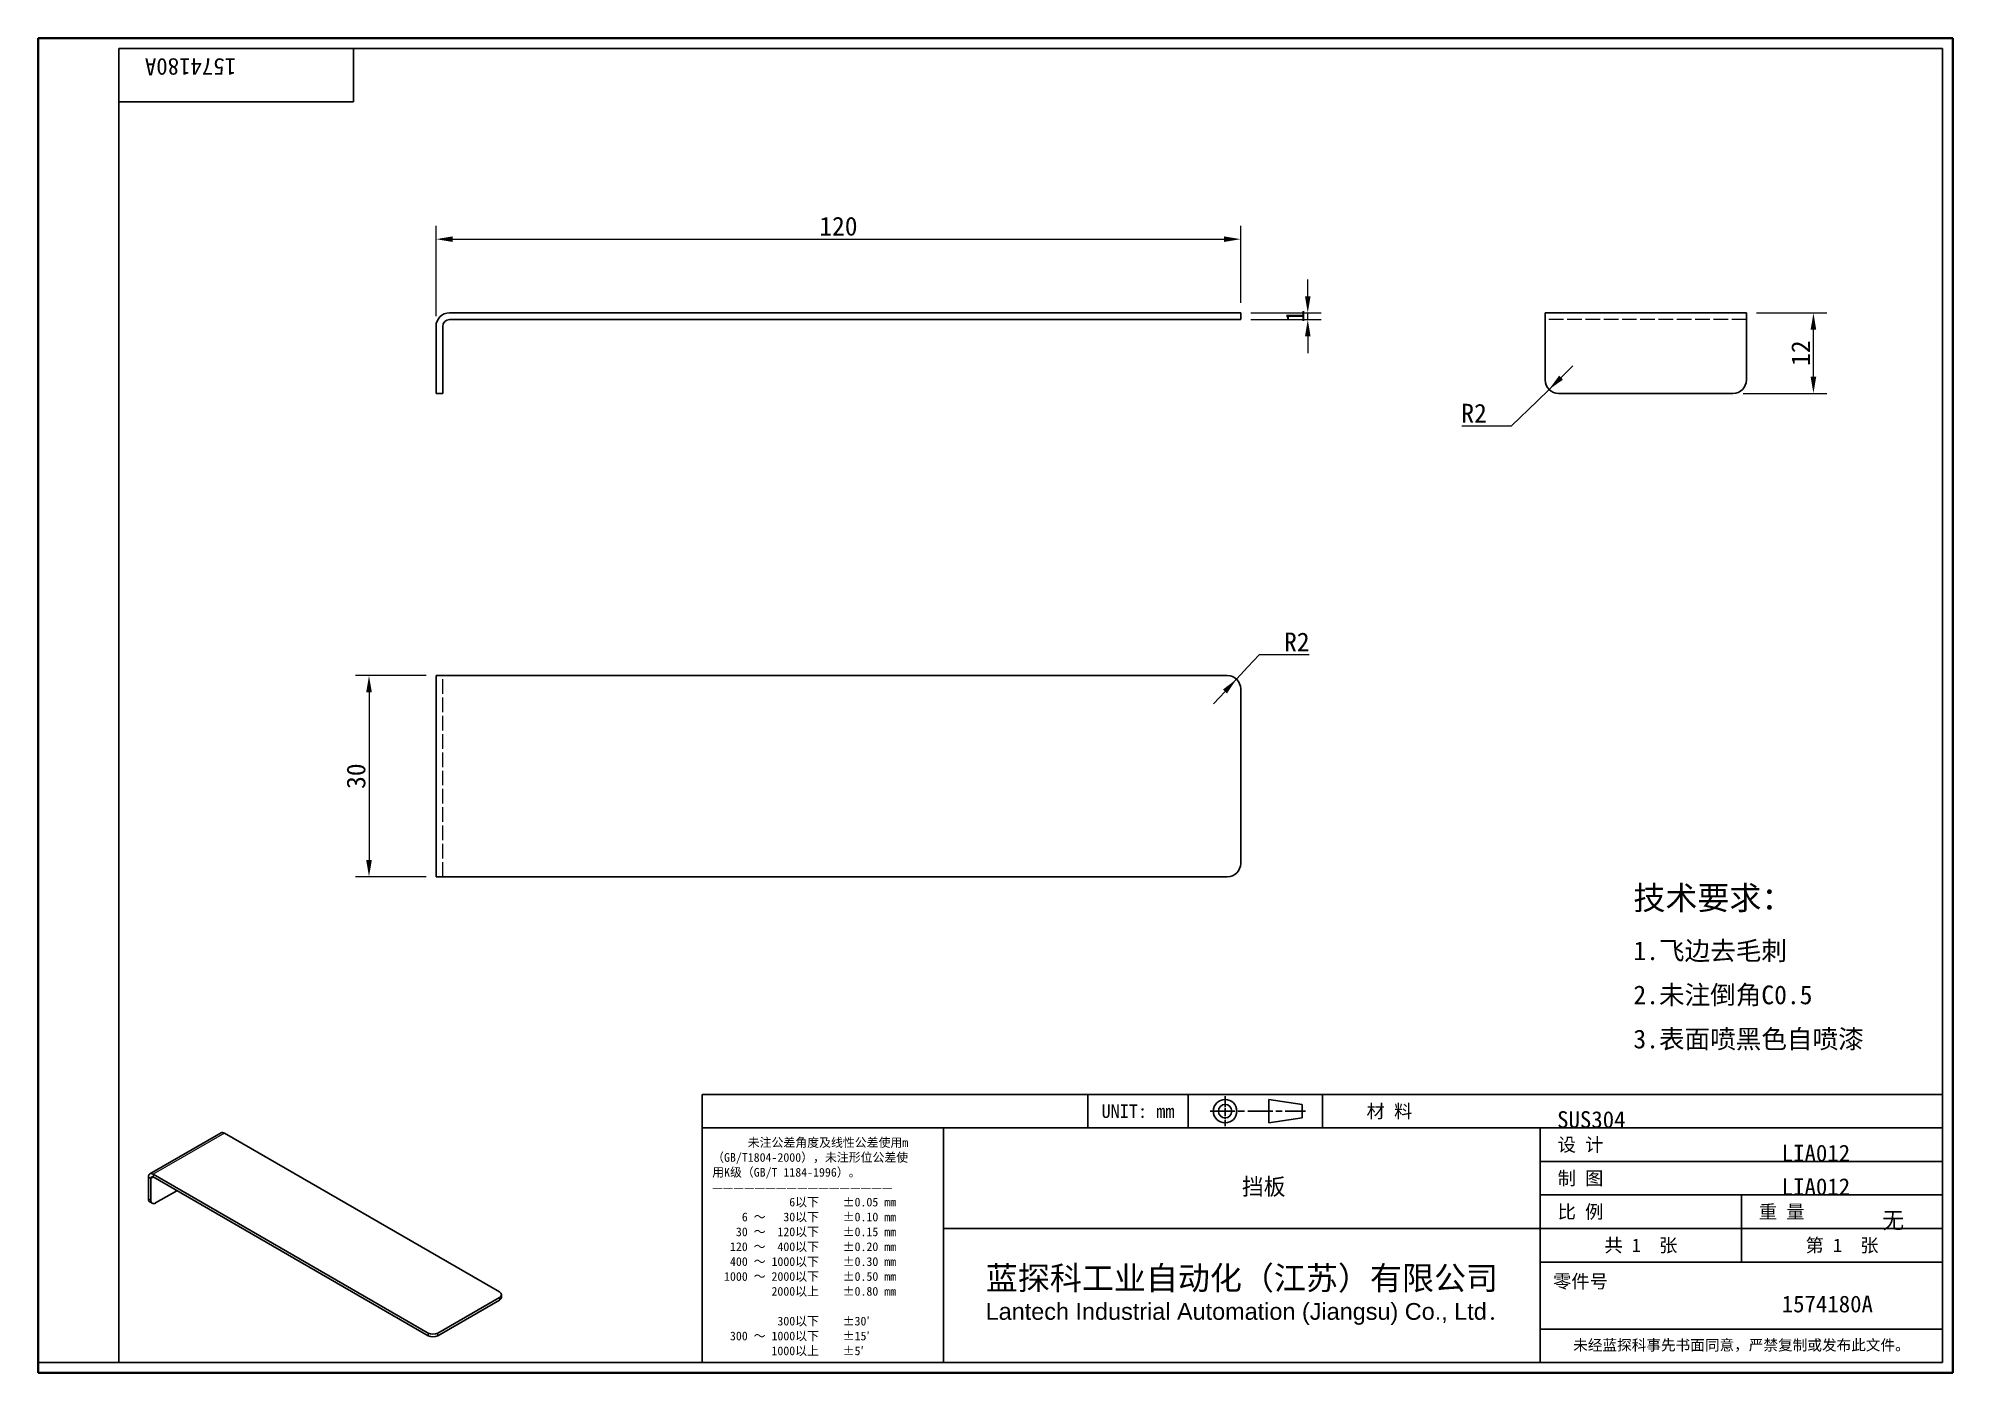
# Model space of a CAD drawing. Header units: millimetres. Extents: x 6 to 292, y 5 to 205.
import ezdxf
from ezdxf.enums import TextEntityAlignment as Align

# ---------------------------------------------------------------- set-up
doc = ezdxf.new("R2018")
doc.units = ezdxf.units.MM
doc.linetypes.add('CHAIN', pattern=[0.3543, 0.2362, -0.0295, 0.0591, -0.0295])
doc.linetypes.add('DASHED', pattern=[0.2067, 0.1654, -0.0413])
for name, color, linetype, lineweight in [('1', 7, 'Continuous', 18), ('可见 (ISO)', 7, 'Continuous', 25), ('可见窄的 (ISO)', 7, 'Continuous', 18), ('图框 (ISO)', 7, 'Continuous', 35), ('标题 (ISO)', 7, 'Continuous', 25)]:
    doc.layers.add(name, color=color, linetype=linetype, lineweight=lineweight)
for name, color, linetype, lineweight, true_color in [('尺寸 (ISO)', 7, 'Continuous', 18, 0x008000), ('符号 (ISO)', 7, 'Continuous', 18, 0x008000), ('隐藏 (ISO)', 5, 'DASHED', 18, 0x0000ff)]:
    doc.layers.add(name, color=color, linetype=linetype, lineweight=lineweight, true_color=true_color)
doc.styles.get("Standard").update_dxf_attribs({"font": 'simfang.ttf'})
doc.styles.add('文本样式164', font='SimSun.ttf')
doc.styles.add('最新国标', font='simfang.ttf')
doc.styles.add('注释文本 (ISO)', font='simfang.ttf')
doc.dimstyles.new('默认 (GB)', dxfattribs={"dimtxt": 2.8, "dimasz": 2.5, "dimexe": 2, "dimexo": 1.5, "dimgap": 0.5, "dimtad": 1, "dimtoh": 1, "dimdsep": 46, "dimtxsty": '最新国标', "dimcen": 0.09, "dimdle": 10, "dimclrd": 256, "dimclre": 256, "dimclrt": 256, "dimaunit": 1, "dimadec": 3, "dimazin": 2, "dimtfac": 0.535714, "dimtdec": 3, "dimtmove": 0, "dimatfit": 3, "dimfxl": 0, "dimtolj": 1, "dimlwd": -1, "dimlwe": -1, "dimarcsym": 0})

# ---------------------------------------------------------------- blocks, each defined once
blk = doc.blocks.new('图框 最新国标')
at = {"layer": '图框 (ISO)'}
for p, q in [((6, 7), (6, 204.5)), ((6, 204.5), (291.5, 204.5)), ((291.5, 204.5), (291.5, 5.5)), ((6, 7), (6, 5.5)), ((6, 7), (6, 5.5)), ((291.5, 5.5), (6, 5.5))]:
    blk.add_line(p, q, dxfattribs=at)
at = {"layer": '图框 (ISO)', "color": 7, "linetype": 'Continuous', "lineweight": 25}
for p, q in [((18, 203), (290, 203)), ((18, 7), (18, 203)), ((18, 203), (290, 203)), ((53, 203), (53, 195)), ((290, 203), (290, 7)), ((290, 203), (290, 7)), ((53, 195), (18, 195)), ((290, 7), (6, 7)), ((290, 7), (18, 7))]:
    blk.add_line(p, q, dxfattribs=at)
at = {"layer": '图框 (ISO)', "lineweight": 30}
blk.add_attdef('零件代号', text='', height=2.5, rotation=180, dxfattribs=at).set_placement((35.5, 199), align=Align.MIDDLE_CENTER)
blk = doc.blocks.new('标题栏 最新国标')
at = {"layer": '标题 (ISO)'}
for p, q in [((381.98, -183.84), (196.98, -183.84)), ((196.98, -183.84), (196.98, -223.84)), ((254.48, -183.84), (254.48, -188.84)), ((269.48, -183.84), (269.48, -188.84)), ((281.48, -188.09), (281.48, -184.59)), ((281.48, -184.59), (286.48, -185.34)), ((286.48, -185.34), (286.48, -187.34)), ((289.48, -183.84), (289.48, -188.84)), ((381.98, -223.84), (381.98, -183.84)), ((383.48, -183.84), (383.48, -225.34)), ((286.48, -187.34), (281.48, -188.09)), ((196.98, -188.84), (381.98, -188.84)), ((232.98, -188.84), (232.98, -223.84)), ((321.98, -188.84), (321.98, -223.84)), ((321.98, -193.84), (381.98, -193.84)), ((321.98, -198.84), (381.98, -198.84)), ((351.98, -198.84), (351.98, -208.84)), ((321.98, -203.84), (232.98, -203.84)), ((321.98, -203.84), (381.98, -203.84)), ((321.98, -208.84), (381.98, -208.84)), ((321.98, -218.84), (381.98, -218.84)), ((196.98, -223.84), (381.98, -223.84)), ((383.48, -225.34), (196.98, -225.34))]:
    blk.add_line(p, q, dxfattribs=at)
at = {"layer": '标题 (ISO)', "linetype": 'CHAIN', "ltscale": 5.000333}
blk.add_line((274.98, -184.09), (274.98, -188.59), dxfattribs=at)
at = {"layer": '标题 (ISO)', "linetype": 'CHAIN', "ltscale": 15.834605}
blk.add_line((272.73, -186.34), (286.98, -186.34), dxfattribs=at)
at = {"layer": '标题 (ISO)'}
for radius in [1.75, 1]:
    blk.add_circle((274.98, -186.34), radius, dxfattribs=at)
at = {"layer": '1', "style": '文本样式164'}
for s, p in [('UNIT: mm', (261.98, -186.34)), ('材 料', (299.48, -186.34)), ('设 计', (327.98, -191.34)), ('制 图', (327.98, -196.34)), ('比 例', (327.98, -201.34)), ('重 量', (357.98, -201.34)), ('共 1  张', (336.98, -206.34)), ('第 1  张', (366.98, -206.34))]:
    blk.add_text(s, height=2, dxfattribs=at).set_placement(p, align=Align.MIDDLE_CENTER)
at = {"layer": '标题 (ISO)', "style": '注释文本 (ISO)'}
for s, insert, char_height, attachment_point, line_spacing_factor in [('\\fSimSun|b0|i0;{\\H1.3000;      未注公差角度及线性公差使用m\\P}\\fSimSun|b0|i0;{\\H1.3000;（GB/T1804-2000），未注形位公差使\\P}\\fSimSun|b0|i0;{\\H1.3000;用K级（GB/T 1184-1996）。\\P}\\fSimSun|b0|i0;{\\H1.3000;—————————————————\\P}\\fSimSun|b0|i0;{\\H1.3000;             6以下    ±0.05 mm\\P}\\fSimSun|b0|i0;{\\H1.3000;     6 ～   30以下    ±0.10 mm\\P}\\fSimSun|b0|i0;{\\H1.3000;    30 ～  120以下    ±0.15 mm\\P}\\fSimSun|b0|i0;{\\H1.3000;   120 ～  400以下    ±0.20 mm\\P}\\fSimSun|b0|i0;{\\H1.3000;   400 ～ 1000以下    ±0.30 mm\\P}\\fSimSun|b0|i0;{\\H1.3000;  1000 ～ 2000以下    ±0.50 mm\\P}\\fSimSun|b0|i0;{\\H1.3000;          2000以上    ±0.80 mm\\P}\\fSimSun|b0|i0;{\\H1.3000;\\P}\\fSimSun|b0|i0;{\\H1.3000;           300以下    ±30′\\P}\\fSimSun|b0|i0;{\\H1.3000;   300 ～ 1000以下    ±15′\\P}\\fSimSun|b0|i0;{\\H1.3000;          1000以上    ±5′}', (198.48, -206.63), 1.3, 4, 1.023913), ('\\pxsm0.94;\\fMicrosoft YaHei|b0|i0;{\\H3.5000;蓝探科工业自动化（江苏）有限公司\\P}\\fArial|b0|i0;{\\H2.5000;Lantech Industrial Automation (Jiangsu) Co., Ltd}\\fFangSong|b0|i0;{\\H2.5000;.}', (277.48, -213.84), 2, 5, 0.978695)]:
    blk.add_mtext(s, dxfattribs=dict(at, insert=insert, char_height=char_height, attachment_point=attachment_point, line_spacing_factor=line_spacing_factor))
at = {"layer": '标题 (ISO)', "attachment_point": 5, "style": '注释文本 (ISO)'}
for s, insert, char_height in [('\\fFangSong|b0|i0;零件号', (327.98, -211.84), 2), ('\\fSimSun|b0|i0;{\\H1.6000;未经蓝探科事先书面同意，严禁复制或发布此文件。}', (351.98, -221.34), 1.6)]:
    blk.add_mtext(s, dxfattribs=dict(at, insert=insert, char_height=char_height))
at = {"layer": '标题 (ISO)', "lineweight": 30, "flags": 104}
for tag, height, p in [('材料', 2, (324.48, -186.34)), ('设计人', 2, (357.98, -191.34)), ('库存编号', 3.5, (277.48, -196.34)), ('设计人', 2, (357.98, -196.34)), ('视图比例', 2, (342.98, -201.34)), ('质量\\P3;', 2, (372.98, -201.34)), ('零件代号', 3.5, (357.98, -213.84))]:
    blk.add_attdef(tag, text='', height=height, dxfattribs=at).set_placement(p, align=Align.MIDDLE_CENTER)
blk = doc.blocks.new('*D5')
at = {"layer": 'Defpoints', "color": 0, "transparency": 16777216}
for p in [(65.32, 109.46), (55.32, 79.46), (65.32, 79.46)]:
    blk.add_point(p, dxfattribs=at)
at = {"layer": '尺寸 (ISO)', "color": 116, "true_color": 0x00803f, "transparency": 16777216}
for p, q in [((63.82, 109.46), (53.32, 109.46)), ((55.32, 106.96), (55.32, 81.96)), ((63.82, 79.46), (53.32, 79.46))]:
    blk.add_line(p, q, dxfattribs=at)
for points in [[(54.9, 106.96), (55.74, 106.96), (55.32, 109.46)], [(54.9, 81.96), (55.74, 81.96), (55.32, 79.46)]]:
    blk.add_solid(points, dxfattribs=at)
at = {"layer": '尺寸 (ISO)', "transparency": 16777216, "insert": (53.4, 94.46), "char_height": 2.8, "attachment_point": 5, "rotation": 90, "style": '最新国标'}
blk.add_mtext('\\A1;30', dxfattribs=at)
blk = doc.blocks.new('*D6')
at = {"layer": 'Defpoints', "color": 0, "transparency": 16777216}
for p in [(231.3, 152.14), (232.73, 153.54)]:
    blk.add_point(p, dxfattribs=at)
at = {"layer": '尺寸 (ISO)', "color": 116, "true_color": 0x00803f, "transparency": 16777216}
for p, q in [((233.09, 153.89), (234.87, 155.64)), ((231.3, 152.14), (229.51, 150.4)), ((232.73, 153.54), (231.3, 152.14)), ((225.72, 146.69), (229.51, 150.4)), ((218.27, 146.69), (225.72, 146.69))]:
    blk.add_line(p, q, dxfattribs=at)
blk.add_solid([(232.8, 154.19), (233.38, 153.59), (231.3, 152.14)], dxfattribs=at)
at = {"layer": '尺寸 (ISO)', "transparency": 16777216, "insert": (220.12, 148.59), "char_height": 2.8, "attachment_point": 5, "style": '最新国标'}
blk.add_mtext('\\A1;R2', dxfattribs=at)
blk = doc.blocks.new('*D7')
at = {"layer": 'Defpoints', "color": 0, "transparency": 16777216}
for p in [(260.73, 163.54), (270.73, 163.54), (258.73, 151.54)]:
    blk.add_point(p, dxfattribs=at)
at = {"layer": '尺寸 (ISO)', "color": 116, "true_color": 0x00803f, "transparency": 16777216}
for p, q in [((262.23, 163.54), (272.73, 163.54)), ((270.73, 154.04), (270.73, 161.04)), ((260.23, 151.54), (272.73, 151.54))]:
    blk.add_line(p, q, dxfattribs=at)
for points in [[(270.31, 161.04), (271.15, 161.04), (270.73, 163.54)], [(270.31, 154.04), (271.15, 154.04), (270.73, 151.54)]]:
    blk.add_solid(points, dxfattribs=at)
at = {"layer": '尺寸 (ISO)', "transparency": 16777216, "insert": (268.83, 157.54), "char_height": 2.8, "attachment_point": 5, "rotation": 90, "style": '最新国标'}
blk.add_mtext('\\A1;12', dxfattribs=at)
blk = doc.blocks.new('*D8')
at = {"layer": 'Defpoints', "color": 0, "transparency": 16777216}
for p in [(185.32, 174.54), (185.32, 163.54), (65.32, 161.54)]:
    blk.add_point(p, dxfattribs=at)
at = {"layer": '尺寸 (ISO)', "color": 116, "true_color": 0x00803f, "transparency": 16777216}
for p, q in [((65.32, 163.04), (65.32, 176.54)), ((67.82, 174.54), (182.82, 174.54)), ((185.32, 165.04), (185.32, 176.54))]:
    blk.add_line(p, q, dxfattribs=at)
for points in [[(67.82, 174.96), (67.82, 174.13), (65.32, 174.54)], [(182.82, 174.96), (182.82, 174.13), (185.32, 174.54)]]:
    blk.add_solid(points, dxfattribs=at)
at = {"layer": '尺寸 (ISO)', "transparency": 16777216, "insert": (125.32, 176.46), "char_height": 2.8, "attachment_point": 5, "style": '最新国标'}
blk.add_mtext('\\A1;120', dxfattribs=at)
blk = doc.blocks.new('*D9')
at = {"layer": 'Defpoints', "color": 0, "transparency": 16777216}
for p in [(185.32, 163.54), (195.32, 163.54), (185.32, 162.54)]:
    blk.add_point(p, dxfattribs=at)
at = {"layer": '尺寸 (ISO)', "color": 116, "true_color": 0x00803f, "transparency": 16777216}
for p, q in [((195.32, 166.04), (195.32, 168.54)), ((186.82, 163.54), (197.32, 163.54)), ((195.32, 162.54), (195.32, 163.54)), ((186.82, 162.54), (197.32, 162.54)), ((195.32, 160.04), (195.32, 157.54))]:
    blk.add_line(p, q, dxfattribs=at)
for points in [[(194.9, 166.04), (195.74, 166.04), (195.32, 163.54)], [(194.9, 160.04), (195.74, 160.04), (195.32, 162.54)]]:
    blk.add_solid(points, dxfattribs=at)
at = {"layer": '尺寸 (ISO)', "transparency": 16777216, "insert": (193.42, 163.04), "char_height": 2.8, "attachment_point": 5, "rotation": 90, "style": '最新国标'}
blk.add_mtext('\\A1;1', dxfattribs=at)
blk = doc.blocks.new('*D10')
at = {"layer": 'Defpoints', "color": 0, "transparency": 16777216}
for p in [(184.68, 108.92), (183.32, 107.46)]:
    blk.add_point(p, dxfattribs=at)
at = {"layer": '尺寸 (ISO)', "color": 116, "true_color": 0x00803f, "transparency": 16777216}
for p, q in [((188.09, 112.58), (186.39, 110.75)), ((195.54, 112.58), (188.09, 112.58)), ((183.32, 107.46), (184.68, 108.92)), ((184.68, 108.92), (186.39, 110.75)), ((182.98, 107.1), (181.27, 105.27))]:
    blk.add_line(p, q, dxfattribs=at)
blk.add_solid([(182.67, 107.38), (183.28, 106.81), (184.68, 108.92)], dxfattribs=at)
at = {"layer": '尺寸 (ISO)', "transparency": 16777216, "insert": (193.69, 114.48), "char_height": 2.8, "attachment_point": 5, "style": '最新国标'}
blk.add_mtext('\\A1;R2', dxfattribs=at)

msp = doc.modelspace()

# ---------------------------------------------------------------- linework, layer by layer
at = {"layer": '可见 (ISO)'}
for p, q in [((183.32, 163.542), (67.32, 163.542)), ((183.32, 163.542), (185.32, 163.542)), ((185.32, 162.542), (185.32, 163.542)), ((230.729, 163.542), (260.729, 163.542)), ((230.729, 163.542), (230.729, 161.542)), ((260.729, 161.542), (260.729, 163.542)), ((65.32, 161.542), (65.32, 153.542)), ((66.32, 153.542), (66.32, 161.542)), ((67.32, 162.542), (183.32, 162.542)), ((185.32, 162.542), (183.32, 162.542)), ((230.729, 153.542), (230.729, 161.542)), ((260.729, 161.542), (260.729, 153.542)), ((65.32, 151.542), (65.32, 153.542)), ((65.32, 151.542), (66.32, 151.542)), ((66.32, 153.542), (66.32, 151.542)), ((258.729, 151.542), (232.729, 151.542)), ((65.32, 109.461), (65.32, 79.461)), ((67.32, 109.461), (65.32, 109.461)), ((67.32, 109.461), (183.32, 109.461)), ((185.32, 107.461), (185.32, 81.461)), ((65.32, 79.461), (67.32, 79.461)), ((183.32, 79.461), (67.32, 79.461)), ((22.644, 35.145), (33.25, 41.269)), ((33.75, 41.219), (74.763, 17.541)), ((22.437, 34.687), (22.437, 31.421)), ((22.79, 31.217), (22.79, 34.483)), ((64.156, 11.417), (23.144, 35.096)), ((23.144, 34.687), (64.156, 11.009)), ((26.679, 32.646), (23.497, 30.809)), ((22.997, 30.759), (22.644, 30.964)), ((75.056, 16.724), (75.056, 17.133)), ((74.763, 16.724), (65.57, 11.417)), ((74.763, 16.316), (65.57, 11.009))]:
    msp.add_line(p, q, dxfattribs=at)
for centre, radius, start, end in [((67.32, 161.542), 2, 90, 180), ((67.32, 161.542), 1, 90, 180), ((232.729, 153.542), 2, 180, 270), ((258.729, 153.542), 2, 270, 0), ((183.32, 107.461), 2, 0, 90), ((183.32, 81.461), 2, 270, 0)]:
    msp.add_arc(centre, radius, start, end, dxfattribs=at)
for centre, major_axis, start_param, end_param in [((33.75, 40.403), (-0.5, 0.866), 5.4977871, 6.2831853), ((23.144, 34.279), (-0.5, 0.866), 5.4977871, 7.0685835), ((23.144, 34.279), (-0.25, 0.433), 5.4977871, 7.0685835), ((23.144, 31.83), (-0.5, -0.866), 5.4977871, 6.2831853), ((23.497, 31.625), (-0.5, -0.866), 5.4977871, 7.0685835), ((74.056, 17.133), (1, 0), 5.4977871, 7.0685835), ((74.056, 16.724), (1, 0), 5.4977871, 6.2831853), ((64.863, 11.825), (-1, 0), 0.7853982, 2.3561945), ((64.863, 11.417), (1, 0), 3.9269908, 5.4977871)]:
    msp.add_ellipse(centre, major_axis=major_axis, ratio=0.5773503, start_param=start_param, end_param=end_param, dxfattribs=at)
at = {"layer": '可见窄的 (ISO)'}
for p, q in [((33.75, 41.219), (23.144, 35.096)), ((22.437, 34.687), (22.79, 34.483)), ((22.79, 34.483), (23.144, 34.687)), ((23.144, 35.096), (23.144, 34.687)), ((22.79, 31.217), (22.437, 31.421)), ((74.763, 16.724), (74.763, 16.316)), ((64.156, 11.417), (64.156, 11.009)), ((65.57, 11.009), (65.57, 11.417))]:
    msp.add_line(p, q, dxfattribs=at)
at = {"layer": '隐藏 (ISO)', "ltscale": 13.194353}
for p, q in [((260.729, 162.542), (230.729, 162.542)), ((66.32, 79.461), (66.32, 109.461))]:
    msp.add_line(p, q, dxfattribs=at)

# ---------------------------------------------------------------- block references
ref = msp.add_blockref('图框 最新国标', (0, 0))
lines = msp.add_mtext('1574180A', dxfattribs={"layer": '图框 (ISO)', "insert": (35.5, 199), "char_height": 2.5, "attachment_point": 1, "rotation": 180})
ref.add_attrib('零件代号', '', (35.5, 199)).embed_mtext(lines)
ref = msp.add_blockref('标题栏 最新国标', (-91.983, 230.844))
lines = msp.add_mtext('1574180A', dxfattribs={"layer": '标题 (ISO)', "insert": (266, 17), "char_height": 2.5, "attachment_point": 1})
ref.add_attrib('零件代号', '', (266, 17), dxfattribs={"flags": 104}).embed_mtext(lines)
lines = msp.add_mtext('挡板', dxfattribs={"layer": '标题 (ISO)', "insert": (185.5, 34.5), "char_height": 2.5, "attachment_point": 1})
ref.add_attrib('库存编号', '', (185.5, 34.5), dxfattribs={"flags": 104}).embed_mtext(lines)
lines = msp.add_mtext('无', dxfattribs={"layer": '标题 (ISO)', "insert": (281, 29.5), "char_height": 2.5, "attachment_point": 1})
ref.add_attrib('质量\\P3;', '', (281, 29.5), dxfattribs={"flags": 104}).embed_mtext(lines)
lines = msp.add_mtext('LIA012', dxfattribs={"layer": '标题 (ISO)', "insert": (266, 39.5), "char_height": 2.5, "attachment_point": 1})
ref.add_attrib('设计人', '', (266, 39.5), dxfattribs={"flags": 104}).embed_mtext(lines)
lines = msp.add_mtext('LIA012', dxfattribs={"layer": '标题 (ISO)', "insert": (266, 34.5), "char_height": 2.5, "attachment_point": 1})
ref.add_attrib('设计人', '', (266, 34.5), dxfattribs={"flags": 104}).embed_mtext(lines)
lines = msp.add_mtext('SUS304', dxfattribs={"layer": '标题 (ISO)', "insert": (232.5, 44.5), "char_height": 2.5, "attachment_point": 1})
ref.add_attrib('材料', '', (232.5, 44.5), dxfattribs={"flags": 104}).embed_mtext(lines)

# ---------------------------------------------------------------- texts
at = {"layer": '符号 (ISO)', "insert": (243.878, 65.8), "char_height": 2, "width": 37.72632, "attachment_point": 4, "line_spacing_factor": 1.305367, "style": '注释文本 (ISO)'}
msp.add_mtext('\\pxsm1.41;\\fFangSong|b0|i0;{\\H3.5000;技术要求：}\\fFangSong|b0|i0;{\\H2.8000;\\P}\\fFangSong|b0|i0;{\\H2.8000;1.飞边去毛刺\\P}\\fFangSong|b0|i0;{\\H2.8000;2.未注倒角C0.5\\P}\\fFangSong|b0|i0;{\\H2.8000;3.表面喷黑色自喷漆\\P}', dxfattribs=at)

# ---------------------------------------------------------------- dimensions: what is measured, and where the dimension line sits
at = {"layer": '尺寸 (ISO)', "color": 116, "true_color": 0x00803f}
for base, p1, p2, angle, override, picture, middle in [((185.32, 174.542), (65.32, 161.542), (185.32, 163.542), 180, {"dimgap": 0.5, "dimtoh": 0, "dimdec": 2, "dimtol": 0, "dimlim": 0, "dimtp": 0, "dimtm": 0, "dimtdec": 3, "dimtofl": 0, "dimatfit": 1}, '*D8', (125.32, 174.542)), ((195.32, 163.542), (185.32, 162.542), (185.32, 163.542), 90, {"dimgap": 0.5, "dimtoh": 0, "dimdec": 2, "dimtol": 0, "dimlim": 0, "dimtp": 0, "dimtm": 0, "dimtdec": 3, "dimtofl": 1, "dimatfit": 1}, '*D9', (195.32, 163.042)), ((270.729, 163.542), (258.729, 151.542), (260.729, 163.542), 90, {"dimgap": 0.5, "dimtoh": 0, "dimdec": 2, "dimtol": 0, "dimlim": 0, "dimtp": 0, "dimtm": 0, "dimtdec": 3, "dimtofl": 0, "dimatfit": 1}, '*D7', (270.729, 157.542)), ((55.32, 79.461), (65.32, 109.461), (65.32, 79.461), 90, {"dimgap": 0.5, "dimtoh": 0, "dimdec": 2, "dimtol": 0, "dimlim": 0, "dimtp": 0, "dimtm": 0, "dimtdec": 3, "dimtofl": 0, "dimatfit": 1}, '*D5', (55.32, 94.461))]:
    dim = msp.add_linear_dim(base=base, p1=p1, p2=p2, angle=angle, dimstyle='默认 (GB)', override=override, dxfattribs=at)
    dim.commit()
    dim.dimension.update_dxf_attribs({"geometry": picture, "text_midpoint": middle, "dimtype": 160})
for center, mpoint, picture, middle in [((232.729, 153.542), (231.298, 152.144), '*D6', (220.124, 146.693)), ((183.32, 107.461), (184.683, 108.924), '*D10', (193.688, 112.582))]:
    dim = msp.add_radius_dim(center=center, mpoint=mpoint, dimstyle='默认 (GB)', override={"dimgap": 0.5, "dimtih": 1, "dimdec": 2, "dimlfac": 1, "dimcen": 0, "dimtol": 0, "dimlim": 0, "dimtp": 0, "dimtm": 0, "dimtdec": 3}, dxfattribs=at)
    dim.commit()
    dim.dimension.update_dxf_attribs({"geometry": picture, "text_midpoint": middle, "dimtype": 164})

doc.saveas('drawing.dxf')
